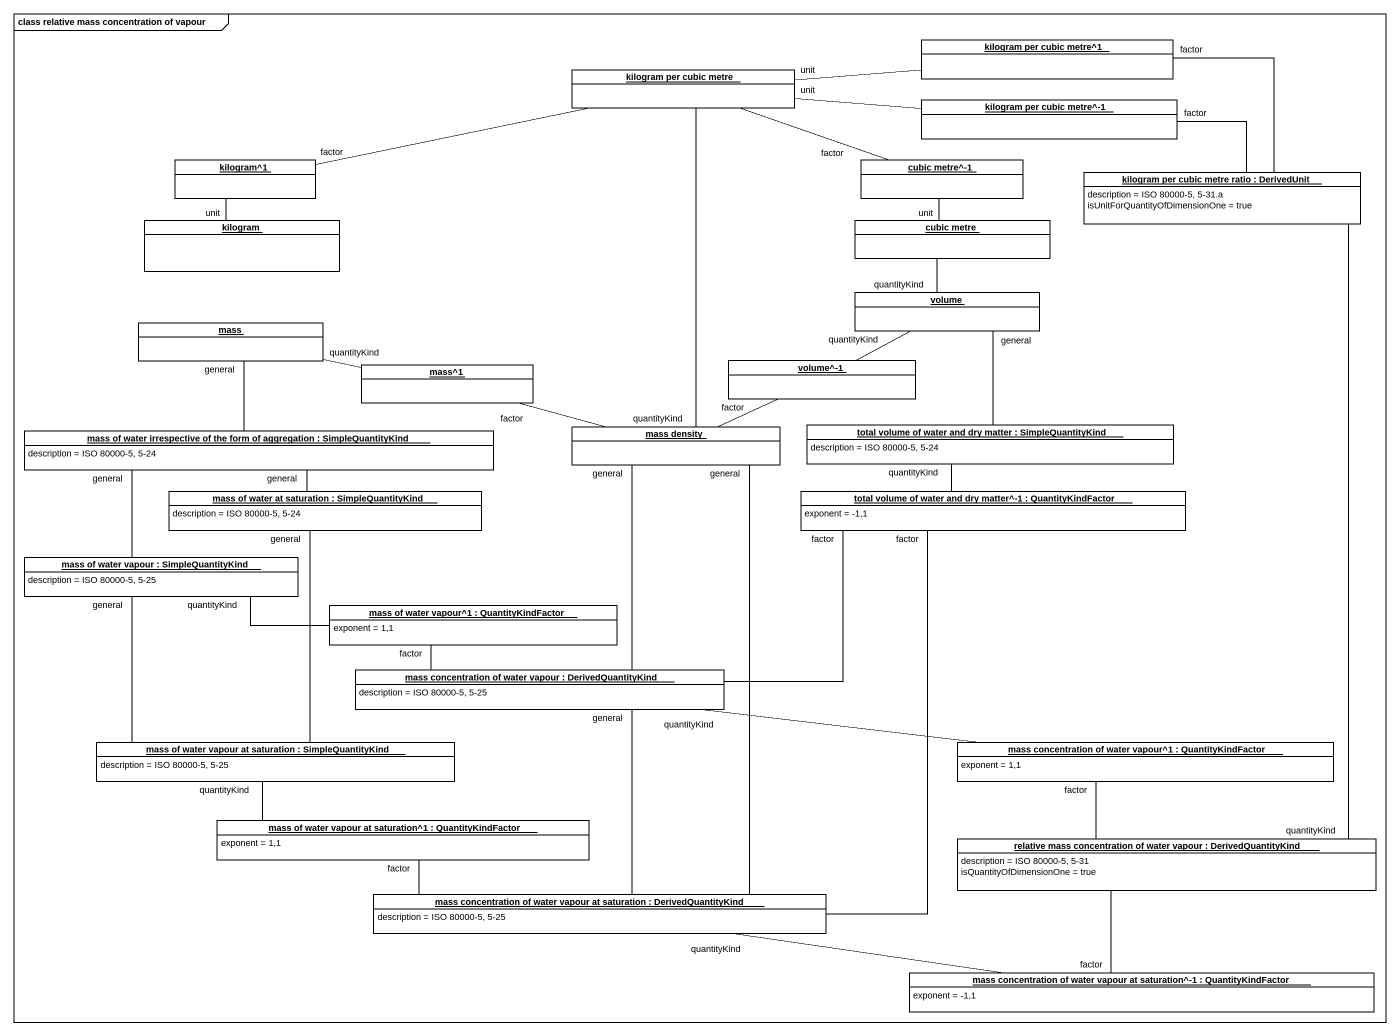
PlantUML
@startuml
mainframe class relative mass concentration of vapour
hide circle
hide empty members
object "kilogram per cubic metre^1" as kilogram_per_cubic_metre_1 #FFFFFF
object "kilogram per cubic metre" as kilogram_per_cubic_metre #FFFFFF
object "kilogram per cubic metre^-1" as kilogram_per_cubic_metre_1_2 #FFFFFF
object "kilogram^1" as kilogram_1 #FFFFFF
object "cubic metre^-1" as cubic_metre_1 #FFFFFF
object "kilogram per cubic metre ratio : DerivedUnit" as kilogram_per_cubic_metre_2 #FFFFFF {
  description = ISO 80000-5, 5-31.a
  isUnitForQuantityOfDimensionOne = true
}
object kilogram #FFFFFF
object "cubic metre" as cubic_metre #FFFFFF
object mass #FFFFFF
object volume #FFFFFF
object "volume^-1" as volume_1 #FFFFFF
object "mass^1" as mass_1 #FFFFFF
object "mass of water irrespective of the form of aggregation : SimpleQuantityKind" as mass_of_water_irrespective #FFFFFF {
  description = ISO 80000-5, 5-24
}
object "mass density" as mass_density #FFFFFF
object "total volume of water and dry matter : SimpleQuantityKind" as total_volume_of_water_and #FFFFFF {
  description = ISO 80000-5, 5-24
}
object "mass of water at saturation : SimpleQuantityKind" as mass_of_water_at_saturation #FFFFFF {
  description = ISO 80000-5, 5-24
}
object "total volume of water and dry matter^-1 : QuantityKindFactor" as total_volume_of_water_and_2 #FFFFFF {
  exponent = -1,1
}
object "mass of water vapour : SimpleQuantityKind" as mass_of_water_vapour #FFFFFF {
  description = ISO 80000-5, 5-25
}
object "mass of water vapour^1 : QuantityKindFactor" as mass_of_water_vapour_1 #FFFFFF {
  exponent = 1,1
}
object "mass concentration of water vapour : DerivedQuantityKind" as mass_concentration_of_water #FFFFFF {
  description = ISO 80000-5, 5-25
}
object "mass of water vapour at saturation : SimpleQuantityKind" as mass_of_water_vapour_at #FFFFFF {
  description = ISO 80000-5, 5-25
}
object "mass concentration of water vapour^1 : QuantityKindFactor" as mass_concentration_of_water_2 #FFFFFF {
  exponent = 1,1
}
object "mass of water vapour at saturation^1 : QuantityKindFactor" as mass_of_water_vapour_at_2 #FFFFFF {
  exponent = 1,1
}
object "relative mass concentration of water vapour : DerivedQuantityKind" as relative_mass_concentration #FFFFFF {
  description = ISO 80000-5, 5-31
  isQuantityOfDimensionOne = true
}
object "mass concentration of water vapour at saturation : DerivedQuantityKind" as mass_concentration_of_water_3 #FFFFFF {
  description = ISO 80000-5, 5-25
}
object "mass concentration of water vapour at saturation^-1 : QuantityKindFactor" as mass_concentration_of_water_4 #FFFFFF {
  exponent = -1,1
}
kilogram_per_cubic_metre_1 -- kilogram_per_cubic_metre_2 : factor
kilogram_per_cubic_metre -right- kilogram_per_cubic_metre_1 : unit
kilogram_per_cubic_metre -right- kilogram_per_cubic_metre_1_2 : unit
kilogram_per_cubic_metre -- mass_density : quantityKind
kilogram_per_cubic_metre_1_2 -right- kilogram_per_cubic_metre_2 : factor
kilogram_1 -right- kilogram_per_cubic_metre : factor
cubic_metre_1 -left- kilogram_per_cubic_metre : factor
kilogram_per_cubic_metre_2 -- relative_mass_concentration : quantityKind
kilogram -up- kilogram_1 : unit
cubic_metre -up- cubic_metre_1 : unit
cubic_metre -- volume : quantityKind
mass -right- mass_1 : quantityKind
volume -left- volume_1 : quantityKind
volume_1 -left- mass_density : factor
mass_1 -right- mass_density : factor
mass_of_water_irrespective -up- mass : general
total_volume_of_water_and -up- volume : general
total_volume_of_water_and -- total_volume_of_water_and_2 : quantityKind
mass_of_water_at_saturation -up- mass_of_water_irrespective : general
total_volume_of_water_and_2 -left- mass_concentration_of_water : factor
total_volume_of_water_and_2 -- mass_concentration_of_water_3 : factor
mass_of_water_vapour -up- mass_of_water_irrespective : general
mass_of_water_vapour -right- mass_of_water_vapour_1 : quantityKind
mass_of_water_vapour_1 -- mass_concentration_of_water : factor
mass_concentration_of_water -up- mass_density : general
mass_concentration_of_water -right- mass_concentration_of_water_2 : quantityKind
mass_of_water_vapour_at -up- mass_of_water_at_saturation : general
mass_of_water_vapour_at -up- mass_of_water_vapour : general
mass_of_water_vapour_at -- mass_of_water_vapour_at_2 : quantityKind
mass_concentration_of_water_2 -- relative_mass_concentration : factor
mass_of_water_vapour_at_2 -right- mass_concentration_of_water_3 : factor
mass_concentration_of_water_3 -up- mass_density : general
mass_concentration_of_water_3 -up- mass_concentration_of_water : general
mass_concentration_of_water_3 -right- mass_concentration_of_water_4 : quantityKind
mass_concentration_of_water_4 -up- relative_mass_concentration : factor
@enduml
